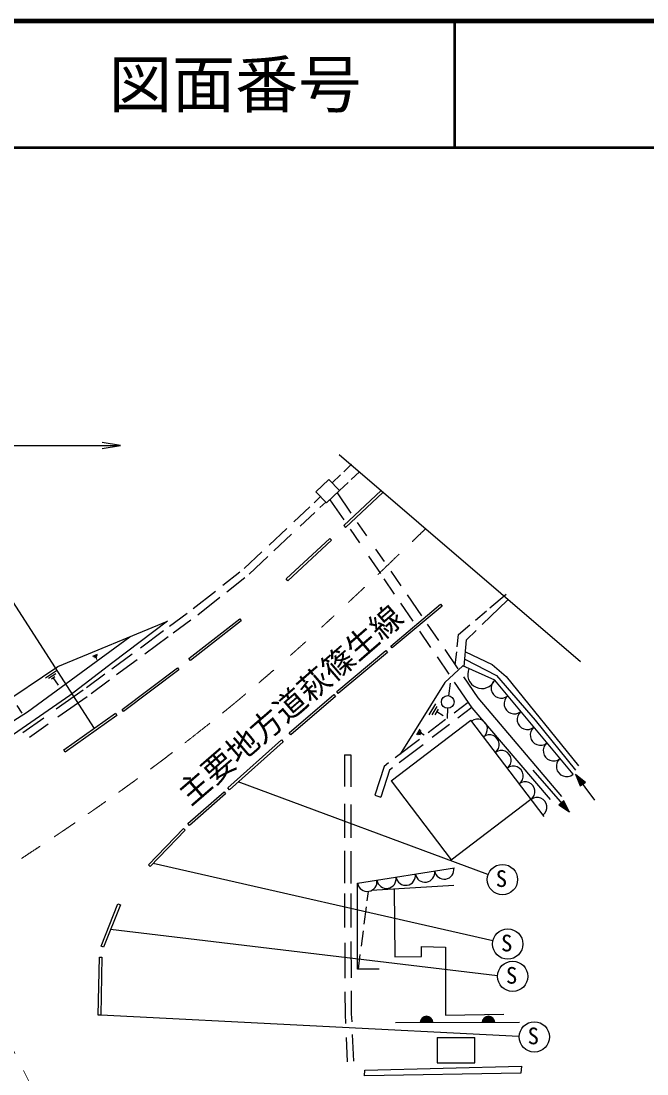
# Model space of a CAD drawing. Units: millimetres, scale not verified. Extents: x 40000 to 680000, y 20000 to 380000.
# Drawn here: x 509670 to 559223, y 296670 to 380000 of the extents above; entities that cross this region are included whole.
import ezdxf
from ezdxf.enums import TextEntityAlignment as Align

# ---------------------------------------------------------------- set-up
doc = ezdxf.new("R2010")
doc.units = ezdxf.units.MM
doc.header["$LTSCALE"] = 1000
doc.linetypes.add('CHAIN', pattern=[18.5, 12, -1.5, 3.5, -1.5])
for name, color, linetype, lineweight in [('M-BGD', 7, 'Continuous', 25), ('M-BMK', 2, 'CHAIN', 13), ('M-BMK-SRVR', 3, 'Continuous', 25), ('M-STR-HTXT', 7, 'Continuous', 13), ('M-STR-STR3', 7, 'Continuous', 25), ('M-STR-STRC', 7, 'Continuous', 25), ('M-TTL', 2, 'Continuous', 140), ('M-TTL-LINE', 7, 'Continuous', 50)]:
    doc.layers.add(name, color=color, linetype=linetype, lineweight=lineweight)
doc.layers.add('M-TTL-TXT', color=7, linetype='Continuous')
doc.styles.add('ＭＳ ゴシック', font='')
doc.styles.get('ＭＳ ゴシック').set_extended_font_data('MS Gothic')

# ---------------------------------------------------------------- blocks, each defined once
blk = doc.blocks.new('open_arrow')
at = {"color": 0, "linetype": 'Continuous', "lineweight": -2}
blk.add_lwpolyline([(7.5, 1.25), (0, 0), (7.5, -1.25)], dxfattribs=at)

msp = doc.modelspace()

# ---------------------------------------------------------------- linework, layer by layer
at = {"layer": 'M-BGD'}
for p, q in [((535219, 344336), (535828, 344922)), ((535797, 343707), (536452, 344330)), ((533014, 342748), (534045, 343728)), ((534045, 343728), (534887, 342842)), ((534304, 343456), (534966, 344092)), ((534887, 342842), (535556, 343478)), ((533857, 341862), (533014, 342748)), ((534887, 342842), (533857, 341862)), ((534689, 342654), (535786, 341058)), ((535222, 340063), (538185, 342842)), ((535359, 339917), (538321, 342696)), ((532866, 341877), (533382, 342362)), ((533329, 341488), (533793, 341925)), ((534126, 342119), (535217, 340519)), ((531257, 340364), (532520, 341551)), ((531769, 340022), (532930, 341114)), ((535222, 340063), (535359, 339917)), ((536291, 340325), (537024, 339258)), ((529308, 338531), (530702, 339842)), ((529693, 338070), (531088, 339382)), ((535717, 339785), (536453, 338706)), ((530654, 335843), (534119, 339057)), ((534255, 338910), (530790, 335697)), ((534119, 339057), (534255, 338910)), ((527330, 336671), (528733, 337990)), ((527722, 336216), (529207, 337613)), ((537169, 337655), (538116, 336265)), ((537744, 338212), (538429, 337216)), ((525640, 335342), (526985, 336400)), ((525951, 334823), (527381, 335948)), ((530790, 335697), (530654, 335843)), ((538400, 335848), (539215, 334652)), ((538954, 336453), (539737, 335314)), ((523292, 333495), (525052, 334880)), ((523655, 333018), (525415, 334402)), ((540244, 334578), (541377, 332930)), ((546177, 332235), (548173, 334172)), ((546780, 333549), (548078, 334649)), ((538936, 330535), (542869, 333840)), ((542998, 333687), (539064, 330382)), ((539703, 333936), (540686, 332494)), ((542869, 333840), (542998, 333687)), ((512582, 328916), (521265, 332517)), ((521265, 332517), (516946, 329240)), ((521426, 332116), (522823, 333149)), ((521722, 331589), (523111, 332616)), ((522958, 329544), (526979, 332680)), ((527102, 332522), (523081, 329387)), ((526979, 332680), (527102, 332522)), ((545636, 332578), (546509, 333318)), ((519115, 330407), (520939, 331756)), ((541209, 331726), (542095, 330426)), ((541833, 332267), (542715, 330985)), ((544310, 331454), (545198, 332207)), ((544930, 331025), (545692, 331764)), ((510167, 325316), (518270, 331275)), ((519462, 329917), (521318, 331290)), ((544206, 330486), (544310, 331454)), ((544745, 328929), (544930, 331025)), ((534659, 326947), (538552, 330171)), ((538679, 330017), (534786, 326793)), ((538552, 330171), (538679, 330017)), ((539064, 330382), (538936, 330535)), ((543209, 330267), (544260, 328739)), ((544051, 329043), (544163, 330084)), ((544846, 330074), (546981, 329070)), ((516946, 329240), (513528, 326619)), ((515355, 329741), (515735, 329901)), ((515435, 329691), (515725, 329811)), ((515515, 329631), (515705, 329711)), ((515675, 329471), (515615, 329671)), ((516861, 328740), (518459, 329922)), ((517236, 328271), (518851, 329465)), ((523081, 329387), (522958, 329544)), ((542602, 329682), (543535, 328313)), ((544796, 329502), (547315, 328211)), ((507202, 325316), (512582, 328916)), ((511605, 328011), (512475, 328601)), ((511845, 327981), (512415, 328371)), ((514862, 327262), (516308, 328331)), ((517673, 325524), (522048, 328811)), ((522168, 328651), (517793, 325364)), ((522048, 328811), (522168, 328651)), ((544644, 328974), (543214, 327639)), ((547172, 327830), (544644, 328974)), ((546981, 329070), (548078, 328116)), ((512085, 327951), (512345, 328131)), ((512625, 327431), (512215, 328041)), ((515214, 326775), (516680, 327860)), ((543214, 327639), (539681, 321975)), ((543528, 326607), (543680, 327595)), ((543963, 327685), (545360, 325636)), ((544704, 328094), (545836, 326447)), ((553372, 320390), (547172, 327830)), ((547315, 328211), (550367, 324682)), ((548078, 328116), (553801, 321058)), ((512452, 325562), (514578, 327061)), ((530904, 323660), (534432, 326701)), ((534432, 326701), (534563, 326550)), ((534786, 326793), (534659, 326947)), ((513528, 326619), (508385, 323068)), ((509745, 325231), (509355, 325821)), ((512590, 324925), (514893, 326549)), ((534563, 326550), (531035, 323508)), ((541985, 325101), (542515, 325951)), ((545063, 326071), (543957, 325229)), ((545836, 326447), (552465, 318625)), ((499874, 318835), (510167, 325316)), ((513045, 322313), (517139, 325212)), ((517255, 325048), (513160, 322149)), ((517139, 325212), (517255, 325048)), ((517793, 325364), (517673, 325524)), ((542225, 325101), (542625, 325741)), ((542455, 325101), (542725, 325531)), ((543095, 325001), (542595, 325321)), ((543435, 325613), (543407, 324810)), ((545366, 325673), (544257, 324829)), ((545360, 325636), (551559, 318387)), ((509815, 323702), (511461, 324862)), ((510338, 323336), (511813, 324377)), ((538971, 319878), (545274, 324678)), ((543281, 324714), (541897, 323661)), ((543597, 324327), (542231, 323288)), ((551082, 317052), (545274, 324678)), ((550367, 324682), (553562, 320724)), ((531035, 323508), (530904, 323660)), ((541005, 323521), (541275, 323961)), ((541125, 323521), (541335, 323851)), ((541245, 323521), (541385, 323741)), ((541575, 323471), (541315, 323631)), ((526028, 319305), (530294, 323110)), ((530427, 322961), (526161, 319156)), ((530294, 323110), (530427, 322961)), ((541212, 323140), (539293, 321680)), ((541494, 322727), (539594, 321281)), ((513160, 322149), (513045, 322313)), ((535275, 321933), (535775, 321933)), ((535275, 321933), (535275, 319414)), ((535775, 321933), (535775, 319386)), ((538414, 321012), (537683, 318725)), ((538772, 321283), (538414, 321012)), ((539081, 320891), (538843, 320709)), ((538843, 320709), (538159, 318573)), ((550176, 320724), (553085, 317385)), ((555088, 318339), (553562, 320390)), ((553562, 320390), (553931, 319460)), ((553562, 320390), (554347, 319770)), ((553581, 320342), (553603, 320358)), ((553601, 320294), (553644, 320326)), ((553620, 320246), (553684, 320294)), ((553639, 320197), (553725, 320261)), ((553658, 320149), (553765, 320229)), ((553677, 320101), (553806, 320197)), ((553696, 320053), (553847, 320165)), ((553715, 320005), (553887, 320133)), ((553734, 319957), (553928, 320101)), ((553753, 319909), (553968, 320069)), ((553772, 319861), (554009, 320037)), ((553792, 319813), (554050, 320005)), ((526161, 319156), (526028, 319305)), ((538971, 319878), (543733, 313625)), ((553811, 319764), (554090, 319972)), ((553830, 319716), (554131, 319940)), ((553849, 319668), (554171, 319908)), ((553868, 319620), (554212, 319876)), ((553887, 319572), (554252, 319844)), ((553906, 319524), (554293, 319812)), ((553925, 319476), (554334, 319780)), ((553931, 319460), (554347, 319770)), ((522885, 316495), (525738, 318994)), ((525869, 318844), (523017, 316345)), ((525738, 318994), (525869, 318844)), ((537683, 318725), (538159, 318573)), ((543733, 313625), (550036, 318425)), ((535275, 318038), (535275, 315368)), ((535775, 317983), (535775, 315368)), ((552646, 318284), (552256, 317944)), ((553085, 317385), (552256, 317944)), ((552653, 318269), (552269, 317934)), ((552676, 318222), (552312, 317905)), ((552699, 318176), (552355, 317877)), ((552721, 318129), (552398, 317848)), ((552744, 318083), (552441, 317819)), ((552767, 318036), (552484, 317790)), ((552790, 317990), (552527, 317761)), ((552812, 317943), (552570, 317732)), ((552835, 317897), (552613, 317703)), ((553085, 317385), (552646, 318284)), ((552858, 317850), (552656, 317674)), ((552881, 317804), (552699, 317645)), ((552903, 317757), (552742, 317617)), ((552926, 317711), (552785, 317588)), ((552949, 317664), (552828, 317559)), ((552972, 317618), (552871, 317530)), ((552994, 317571), (552914, 317501)), ((553017, 317525), (552957, 317472)), ((553040, 317478), (553000, 317443)), ((553063, 317432), (553042, 317414)), ((519749, 313214), (522518, 316108)), ((522663, 315970), (519893, 313076)), ((522518, 316108), (522663, 315970)), ((523017, 316345), (522885, 316495)), ((535275, 314323), (535275, 311764)), ((535775, 314295), (535775, 311736)), ((519893, 313076), (519749, 313214)), ((536311, 311761), (543981, 312988)), ((536311, 304968), (536311, 311761)), ((535275, 310938), (535287, 308269)), ((535775, 310939), (535787, 308269)), ((537151, 311116), (537056, 310380)), ((543937, 311585), (537409, 311187)), ((539218, 311297), (539257, 305934)), ((516007, 306776), (517344, 310128)), ((517530, 310054), (516193, 306702)), ((517344, 310128), (517530, 310054)), ((536994, 309906), (536814, 308515)), ((536747, 307998), (536590, 306784)), ((516193, 306702), (516007, 306776)), ((535293, 307058), (535305, 304252)), ((535792, 307140), (535805, 304279)), ((541365, 305956), (541376, 306755)), ((541376, 306755), (543263, 306710)), ((543263, 306710), (543262, 301310)), ((515788, 301317), (515870, 305924)), ((515870, 305924), (516070, 305920)), ((516070, 305920), (515988, 301314)), ((536503, 306115), (536355, 304968)), ((539257, 305934), (541365, 305956)), ((538020, 304968), (536311, 304968)), ((535310, 303178), (535318, 301409)), ((535810, 303260), (535818, 301421)), ((515988, 301314), (515788, 301317)), ((535318, 301409), (535352, 300675)), ((535818, 301421), (535847, 300786)), ((543262, 301310), (547895, 301405)), ((549128, 300741), (539320, 300727)), ((535405, 299546), (535494, 297625)), ((535894, 299792), (535992, 297677)), ((542602, 299553), (545585, 299554)), ((542602, 299553), (542603, 297557)), ((545586, 297558), (545585, 299554)), ((542603, 297557), (545586, 297558)), ((536857, 296525), (536895, 296980)), ((549247, 296734), (536857, 296525)), ((536895, 296980), (549281, 297291)), ((549281, 297291), (549247, 296734))]:
    msp.add_line(p, q, dxfattribs=at)
msp.add_circle((543452, 326113), 500, dxfattribs=at)
for centre, radius, start, end in [((546151, 328292), 1121, 155.63755, 335.63755), ((547688, 327210), 807, 129.80557, 309.80557), ((548722, 325970), 807, 129.80557, 309.80557), ((549755, 324730), 807, 129.80557, 309.80557), ((545815, 323968), 777, 307.29067, 127.29067), ((546757, 322731), 777, 307.29067, 127.29067), ((550788, 323490), 807, 129.80557, 309.80557), ((551822, 322250), 807, 129.80557, 309.80557), ((547699, 321494), 777, 307.29067, 127.29067), ((548641, 320257), 777, 307.29067, 127.29067), ((552855, 321010), 807, 129.80557, 309.80557), ((549583, 319020), 777, 307.29067, 127.29067), ((550525, 317784), 777, 307.29067, 127.29067), ((540124, 312371), 771, 189.09028, 9.09028), ((541647, 312614), 771, 189.09028, 9.09028), ((543170, 312858), 771, 189.09028, 9.09028), ((537079, 311884), 771, 189.09028, 9.09028), ((538602, 312127), 771, 189.09028, 9.09028), ((541772, 300731), 500, 0.07914, 180.07914), ((541772, 300731), 500, 0.07914, 180.07914), ((541772, 300731), 450, 0.07914, 180.07914), ((541772, 300731), 400, 0.07914, 180.07914), ((541772, 300731), 350, 0.07914, 180.07914), ((541772, 300731), 300, 0.07914, 180.07914), ((541772, 300731), 250, 0.07914, 180.07914), ((541772, 300731), 200, 0.07914, 180.07914), ((541772, 300731), 150, 0.07914, 180.07914), ((541772, 300731), 100, 0.07914, 180.07914), ((546676, 300737), 500, 0.07914, 180.07914), ((546676, 300737), 500, 0.07914, 180.07914), ((546676, 300737), 450, 0.07914, 180.07914), ((546676, 300737), 400, 0.07914, 180.07914), ((546676, 300737), 350, 0.07914, 180.07914), ((546676, 300737), 300, 0.07914, 180.07914), ((546676, 300737), 250, 0.07914, 180.07914), ((546676, 300737), 200, 0.07914, 180.07914), ((546676, 300737), 150, 0.07914, 180.07914), ((546676, 300737), 100, 0.07914, 180.07914), ((541772, 300731), 50, 0.07914, 180.07914), ((546676, 300737), 50, 0.07914, 180.07914)]:
    msp.add_arc(centre, radius, start, end, dxfattribs=at)
at = {"layer": 'M-BMK'}
msp.add_line((503786, 309008), (519157, 278481), dxfattribs=at)
for points, knots in [([(540636, 338798), (540755, 338912), (540874, 339026), (540992, 339141), (541111, 339255), (541230, 339369), (541348, 339483), (541467, 339598), (541586, 339712), (541704, 339826)], [0, 0, 0, 0, 1, 1, 1, 2, 2, 2, 3, 3, 3, 3]), ([(537925, 336199), (537965, 336237), (538005, 336275), (538045, 336313), (538085, 336352), (538125, 336390), (538165, 336428), (538205, 336466), (538245, 336504), (538285, 336542), (538310, 336566), (538335, 336590), (538360, 336614), (538385, 336638), (538410, 336662), (538435, 336685), (538460, 336709), (538485, 336733), (538510, 336757), (538771, 337007), (539033, 337257), (539294, 337508), (539329, 337542), (539365, 337576), (539400, 337609), (539435, 337643), (539470, 337677), (539505, 337711), (539540, 337744), (539575, 337778), (539611, 337812)], [0, 0, 0, 0, 1, 1, 1, 2, 2, 2, 3, 3, 3, 4, 4, 4, 5, 5, 5, 6, 6, 6, 7, 7, 7, 8, 8, 8, 9, 9, 9, 10, 10, 10, 10]), ([(535582, 333983), (535657, 334054), (535732, 334124), (535808, 334195), (535883, 334266), (535958, 334336), (536033, 334407), (536109, 334478), (536184, 334548), (536259, 334619), (536327, 334683), (536394, 334747), (536462, 334811), (536529, 334874), (536597, 334938), (536664, 335002), (536732, 335066), (536799, 335129), (536867, 335193)], [0, 0, 0, 0, 1, 1, 1, 2, 2, 2, 3, 3, 3, 4, 4, 4, 5, 5, 5, 6, 6, 6, 6]), ([(533468, 332024), (533501, 332054), (533533, 332084), (533566, 332113), (533598, 332143), (533631, 332173), (533663, 332203), (533696, 332233), (533728, 332262), (533760, 332292), (533769, 332300), (533777, 332308), (533786, 332316), (533794, 332323), (533803, 332331), (533811, 332339), (533820, 332347), (533828, 332354), (533837, 332362), (533964, 332479), (534090, 332596), (534217, 332713), (534243, 332737), (534269, 332761), (534296, 332786), (534322, 332810), (534348, 332834), (534374, 332859), (534401, 332883), (534427, 332907), (534453, 332931)], [0, 0, 0, 0, 1, 1, 1, 2, 2, 2, 3, 3, 3, 4, 4, 4, 5, 5, 5, 6, 6, 6, 7, 7, 7, 8, 8, 8, 9, 9, 9, 10, 10, 10, 10]), ([(530992, 329791), (531048, 329841), (531105, 329891), (531162, 329941), (531218, 329992), (531275, 330042), (531331, 330092), (531388, 330143), (531444, 330193), (531501, 330243), (531514, 330255), (531527, 330267), (531540, 330279), (531553, 330291), (531567, 330302), (531580, 330314), (531593, 330326), (531606, 330338), (531620, 330350), (531818, 330527), (532016, 330705), (532214, 330883)], [0, 0, 0, 0, 1, 1, 1, 2, 2, 2, 3, 3, 3, 4, 4, 4, 5, 5, 5, 6, 6, 6, 7, 7, 7, 7]), ([(528506, 327632), (528507, 327633), (528508, 327634), (528510, 327635), (528511, 327636), (528512, 327637), (528513, 327638), (528515, 327639), (528516, 327640), (528517, 327641), (528524, 327647), (528531, 327653), (528538, 327660), (528546, 327666), (528553, 327672), (528560, 327678), (528567, 327684), (528574, 327690), (528581, 327696), (528689, 327788), (528796, 327879), (528903, 327971), (529032, 328081), (529160, 328191), (529288, 328302), (529416, 328412), (529544, 328523), (529672, 328634)], [0, 0, 0, 0, 1, 1, 1, 2, 2, 2, 3, 3, 3, 4, 4, 4, 5, 5, 5, 6, 6, 6, 7, 7, 7, 8, 8, 8, 9, 9, 9, 9]), ([(525608, 325223), (525699, 325298), (525790, 325372), (525882, 325446), (525973, 325520), (526064, 325595), (526155, 325669), (526246, 325744), (526337, 325818), (526428, 325893), (526486, 325941), (526545, 325989), (526603, 326037), (526661, 326086), (526720, 326134), (526778, 326182), (526836, 326230), (526895, 326279), (526953, 326327), (527009, 326374), (527066, 326421), (527122, 326468), (527179, 326515), (527236, 326562), (527292, 326610), (527349, 326657), (527405, 326704), (527462, 326751)], [0, 0, 0, 0, 1, 1, 1, 2, 2, 2, 3, 3, 3, 4, 4, 4, 5, 5, 5, 6, 6, 6, 7, 7, 7, 8, 8, 8, 9, 9, 9, 9]), ([(522639, 322871), (522859, 323042), (523078, 323214), (523298, 323386), (523518, 323558), (523737, 323731), (523956, 323903), (524175, 324076), (524394, 324249), (524613, 324421)], [0, 0, 0, 0, 1, 1, 1, 2, 2, 2, 3, 3, 3, 3]), ([(519921, 320802), (520002, 320862), (520083, 320923), (520164, 320983), (520246, 321044), (520327, 321104), (520408, 321165), (520489, 321226), (520570, 321287), (520651, 321347), (520762, 321431), (520873, 321515), (520985, 321599), (521096, 321683), (521207, 321767), (521317, 321852), (521428, 321936), (521539, 322020), (521650, 322105), (521650, 322106), (521651, 322107), (521652, 322107), (521653, 322108), (521653, 322108), (521654, 322109), (521655, 322110), (521656, 322110), (521657, 322111)], [0, 0, 0, 0, 1, 1, 1, 2, 2, 2, 3, 3, 3, 4, 4, 4, 5, 5, 5, 6, 6, 6, 7, 7, 7, 8, 8, 8, 9, 9, 9, 9]), ([(517395, 318960), (517420, 318978), (517445, 318995), (517470, 319013), (517495, 319031), (517520, 319049), (517545, 319067), (517570, 319085), (517595, 319103), (517620, 319121), (517733, 319202), (517846, 319283), (517959, 319365), (518072, 319446), (518185, 319528), (518297, 319610), (518410, 319692), (518523, 319773), (518635, 319856), (518664, 319876), (518692, 319897), (518721, 319918), (518749, 319939), (518777, 319959), (518806, 319980), (518834, 320001), (518863, 320022), (518891, 320042)], [0, 0, 0, 0, 1, 1, 1, 2, 2, 2, 3, 3, 3, 4, 4, 4, 5, 5, 5, 6, 6, 6, 7, 7, 7, 8, 8, 8, 9, 9, 9, 9]), ([(514988, 317266), (515007, 317278), (515025, 317291), (515044, 317304), (515063, 317317), (515081, 317330), (515100, 317343), (515119, 317356), (515137, 317369), (515156, 317382), (515202, 317414), (515249, 317446), (515295, 317478), (515342, 317510), (515388, 317543), (515434, 317575), (515481, 317607), (515527, 317639), (515573, 317672), (515663, 317734), (515752, 317797), (515842, 317859), (515931, 317922), (516020, 317985), (516110, 318048), (516199, 318110), (516288, 318173), (516378, 318236)], [0, 0, 0, 0, 1, 1, 1, 2, 2, 2, 3, 3, 3, 4, 4, 4, 5, 5, 5, 6, 6, 6, 7, 7, 7, 8, 8, 8, 9, 9, 9, 9]), ([(512302, 315440), (512339, 315465), (512376, 315490), (512413, 315515), (512451, 315540), (512488, 315565), (512525, 315590), (512563, 315615), (512600, 315640), (512637, 315665), (512684, 315696), (512731, 315728), (512778, 315759), (512825, 315791), (512871, 315822), (512918, 315854), (512965, 315885), (513012, 315917), (513059, 315949), (513157, 316015), (513256, 316081), (513354, 316148), (513452, 316215), (513551, 316281), (513649, 316348), (513747, 316415), (513845, 316482), (513944, 316549)], [0, 0, 0, 0, 1, 1, 1, 2, 2, 2, 3, 3, 3, 4, 4, 4, 5, 5, 5, 6, 6, 6, 7, 7, 7, 8, 8, 8, 9, 9, 9, 9]), ([(509717, 313733), (509879, 313839), (510041, 313945), (510203, 314051), (510364, 314157), (510526, 314264), (510688, 314370), (510850, 314476), (511012, 314583), (511173, 314689)], [0, 0, 0, 0, 1, 1, 1, 2, 2, 2, 3, 3, 3, 3])]:
    msp.add_open_spline(points, degree=3, knots=knots, dxfattribs=at)
at = {"layer": 'M-BMK-SRVR'}
msp.add_line((534854, 345695), (553970, 329318), dxfattribs=at)
at = {"layer": 'M-STR-STR3'}
msp.add_line((276481, 346404), (517551, 346404), dxfattribs=at)
at = {"layer": 'M-STR-STRC'}
for p, q in [((506776, 337483), (515457, 324020)), ((546624, 312452), (526869, 319788)), ((547008, 307202), (520136, 313329)), ((547384, 304439), (516750, 308098)), ((549089, 299636), (515988, 301320))]:
    msp.add_line(p, q, dxfattribs=at)
for centre in [(547782, 312051), (548202, 306951), (548589, 304394), (550305, 299601)]:
    msp.add_circle(centre, 1200, dxfattribs=at)
at = {"layer": 'M-TTL'}
msp.add_line((680000, 380000), (40000, 380000), dxfattribs=at)
at = {"layer": 'M-TTL-LINE'}
for p, q in [((543997, 380000), (543997, 370000)), ((40000, 370000), (680000, 370000))]:
    msp.add_line(p, q, dxfattribs=at)

# ---------------------------------------------------------------- block references
at = {"layer": 'M-STR-STR3', "xscale": 193, "yscale": 193, "rotation": 180}
msp.add_blockref('open_arrow', (517551, 346404), dxfattribs=at)

# ---------------------------------------------------------------- texts
at = {"layer": 'M-STR-HTXT', "style": 'ＭＳ ゴシック'}
msp.add_text('主要地方道萩篠生線', height=1833, rotation=40.815, dxfattribs=at).set_placement((522466, 318537), align=Align.MIDDLE_LEFT)
at = {"layer": 'M-STR-STRC', "style": 'ＭＳ ゴシック'}
for p in [(547251, 311073), (547672, 305973), (548058, 303416), (549774, 298623)]:
    msp.add_text('S', height=1320, dxfattribs=at).set_placement(p, align=Align.BOTTOM_LEFT)
at = {"layer": 'M-TTL-TXT', "style": 'ＭＳ ゴシック'}
msp.add_text('図面番号', height=3666, dxfattribs=at).set_placement((526622, 375000), align=Align.MIDDLE_CENTER)

doc.saveas('drawing.dxf')
